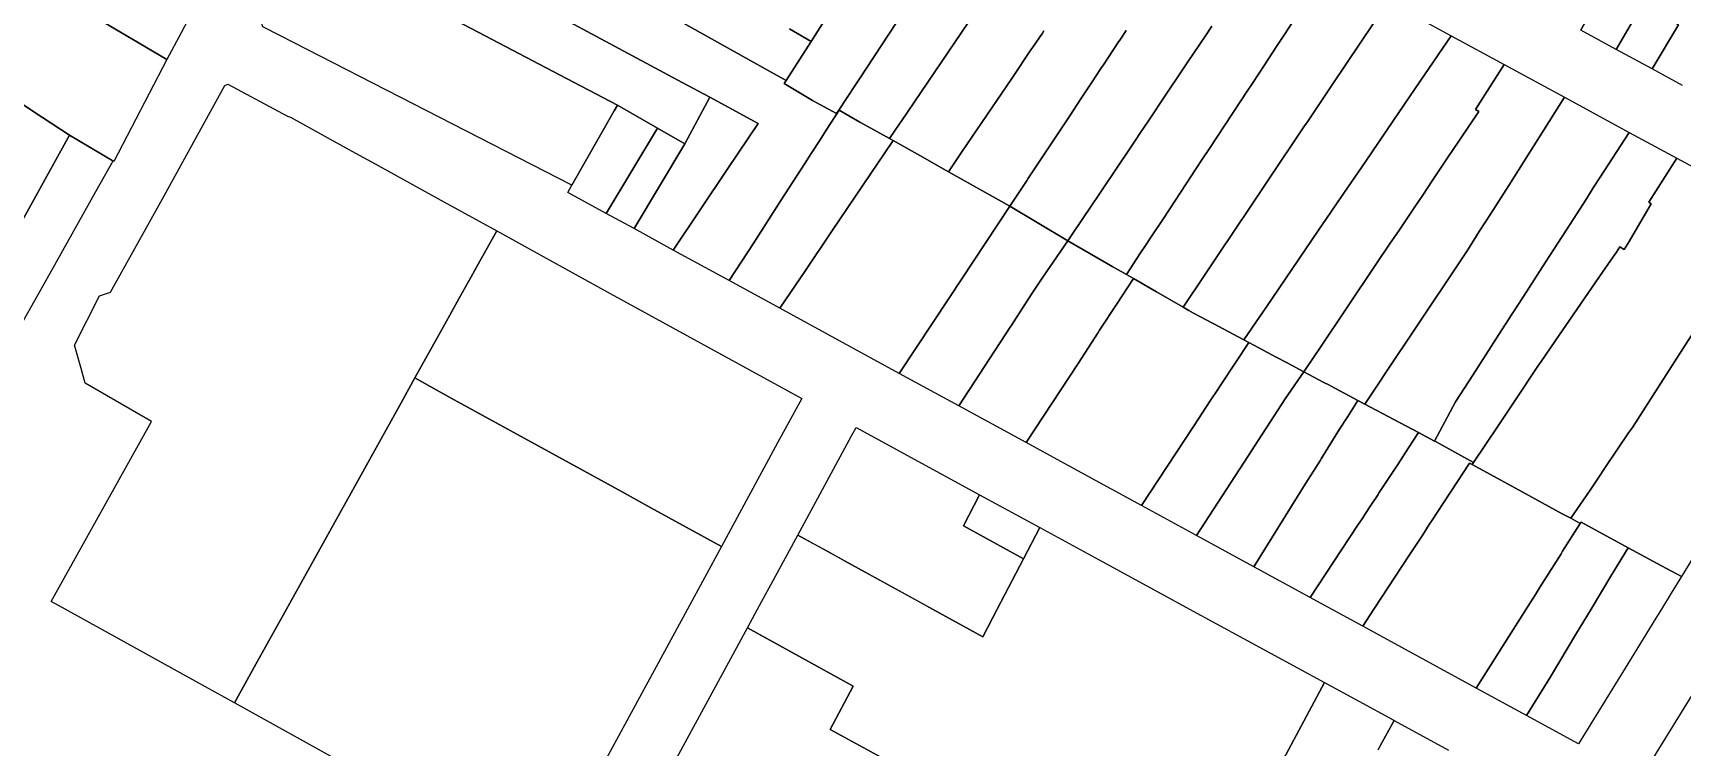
# Model space of a CAD drawing. Header units: metres. Extents: x 3 to 1005126, y 39 to 4383651.
# Drawn here: x 490939.9 to 491099.4, y 4371281.9 to 4371350.9 of the extents above; entities that cross this region are included whole.
import ezdxf

# ---------------------------------------------------------------- set-up
doc = ezdxf.new("R2010")
doc.units = ezdxf.units.M
doc.header["$MEASUREMENT"] = 0
doc.layers.add('TM_Llucmajor', color=7, linetype='Continuous')

msp = doc.modelspace()

# ---------------------------------------------------------------- linework, layer by layer
at = {"layer": 'TM_Llucmajor', "linetype": 'Continuous', "flags": 128}
for points in [[(491093.07, 4371349.35), (491089.64, 4371351.21), (491094.78, 4371360), (491096.6, 4371363.12), (491096.95, 4371363.72), (491099.88, 4371368.72), (491101.06, 4371370.75), (491101.3, 4371371.15), (491102.8, 4371373.71), (491104.9, 4371377.29), (491106.35, 4371379.77), (491107.04, 4371379.38), (491109.71, 4371377.9), (491108.22, 4371375.35), (491103.85, 4371367.85), (491103.22, 4371366.77), (491102.85, 4371366.13), (491099.96, 4371361.17), (491098.13, 4371358.04), (491095.77, 4371353.98), (491093.07, 4371349.35)], [(491096.54, 4371347.47), (491093.07, 4371349.35), (491095.77, 4371353.98), (491098.13, 4371358.04), (491099.96, 4371361.17), (491102.85, 4371366.13), (491103.22, 4371366.77), (491103.85, 4371367.85), (491108.22, 4371375.35), (491109.71, 4371377.9), (491110.83, 4371377.28), (491111.33, 4371377), (491112.4, 4371376.4), (491113.1, 4371376.01), (491111.71, 4371373.69), (491107.15, 4371366.1), (491106.05, 4371364.26), (491101.39, 4371356.49), (491100.94, 4371356.78), (491100.77, 4371356.49), (491098.4, 4371352.45), (491098.25, 4371352.19), (491099.11, 4371351.74), (491096.54, 4371347.47)], [(490979.32, 4371352.93), (490979.05, 4371352.44), (490974.93, 4371354.63), (490965.83, 4371359.48), (490968.76, 4371364.84), (490977.68, 4371359.74), (490978.04, 4371359.53), (490981.26, 4371357.69), (490981.78, 4371357.41), (490985.37, 4371355.49), (490986.55, 4371354.85), (491002.69, 4371346.17), (491005.36, 4371344.73), (491002.94, 4371340.24), (491000.31, 4371341.76), (490996.44, 4371343.98), (490990.84, 4371346.91), (490987.57, 4371348.62), (490982.95, 4371351.03), (490979.32, 4371352.93)], [(490963.82, 4371350.68), (490962.11, 4371351.56), (490961.9, 4371352.28), (490962.79, 4371353.91), (490965.83, 4371359.48), (490974.93, 4371354.63), (490979.05, 4371352.44), (490979.32, 4371352.93), (490982.95, 4371351.03), (490987.57, 4371348.62), (490990.84, 4371346.91), (490996.44, 4371343.98), (490996.12, 4371343.41), (490992.03, 4371336.22), (490963.82, 4371350.68)], [(491051.72, 4371324.11), (491051.17, 4371324.43), (491053.28, 4371327.57), (491054.83, 4371329.89), (491055.88, 4371331.46), (491057.91, 4371334.49), (491059.34, 4371336.61), (491062.92, 4371341.96), (491063.13, 4371342.27), (491065.59, 4371345.94), (491071, 4371354.01), (491077.11, 4371350.69), (491074.1, 4371346.28), (491071.48, 4371342.44), (491068.78, 4371338.47), (491066.44, 4371335.04), (491065.05, 4371333.01), (491064.28, 4371331.87), (491059.17, 4371324.38), (491058.59, 4371323.53), (491057.05, 4371321.27), (491054.07, 4371322.85), (491054, 4371322.89), (491052.18, 4371323.85), (491051.72, 4371324.11)], [(491057.52, 4371321.02), (491057.05, 4371321.27), (491058.59, 4371323.53), (491059.17, 4371324.38), (491064.28, 4371331.87), (491065.05, 4371333.01), (491066.44, 4371335.04), (491068.78, 4371338.47), (491071.48, 4371342.44), (491074.1, 4371346.28), (491077.11, 4371350.69), (491082.24, 4371347.91), (491079.46, 4371343.54), (491079.78, 4371343.34), (491077.12, 4371339.39), (491076.96, 4371339.15), (491075.27, 4371336.64), (491074.35, 4371335.27), (491073.52, 4371334.04), (491072.03, 4371331.83), (491071.21, 4371330.61), (491069.76, 4371328.46), (491064.39, 4371320.48), (491063.9, 4371319.75), (491062.85, 4371318.19), (491061.23, 4371319.05), (491060.17, 4371319.61), (491058.48, 4371320.51), (491057.52, 4371321.02)], [(491065.26, 4371316.91), (491064.8, 4371317.16), (491062.85, 4371318.19), (491063.9, 4371319.75), (491064.39, 4371320.48), (491069.76, 4371328.46), (491071.21, 4371330.61), (491072.03, 4371331.83), (491073.52, 4371334.04), (491074.35, 4371335.27), (491075.27, 4371336.64), (491076.96, 4371339.15), (491077.12, 4371339.39), (491079.78, 4371343.34), (491079.46, 4371343.54), (491082.24, 4371347.91), (491088.08, 4371344.73), (491082.67, 4371336.2), (491080.91, 4371333.43), (491079.83, 4371331.74), (491078.89, 4371330.24), (491078.59, 4371329.8), (491077.61, 4371328.33), (491070.54, 4371317.72), (491070.37, 4371317.46), (491068.76, 4371315.05), (491068.07, 4371315.42), (491065.51, 4371316.78), (491065.26, 4371316.91)], [(490943, 4371295.23), (490941.65, 4371295.98), (490951.34, 4371313.38), (490944.92, 4371317.07), (490944.53, 4371318.49), (490943.91, 4371320.76), (490946.32, 4371325.54), (490947.37, 4371325.88), (490952.26, 4371334.62), (490958.44, 4371345.88), (490958.72, 4371346.01), (490964.51, 4371342.89), (490964.8, 4371342.8), (490970.74, 4371339.52), (490972.99, 4371338.28), (490979.62, 4371334.63), (490984.75, 4371331.81), (490984.3, 4371331.01), (490983.12, 4371328.88), (490982.28, 4371327.36), (490981.13, 4371325.3), (490980.21, 4371323.65), (490978.97, 4371321.41), (490976.84, 4371317.6), (490975.51, 4371315.19), (490964.41, 4371295.23), (490961.46, 4371289.92), (490959.37, 4371286.16), (490955.65, 4371288.22), (490943, 4371295.23)], [(490940.79, 4371342.78), (490943.42, 4371341.06), (490941.74, 4371338.03), (490939.32, 4371333.66), (490937.48, 4371330.34), (490932.45, 4371321.86), (490926.61, 4371325.42), (490929.26, 4371329.95), (490931.58, 4371333.92), (490931.7, 4371334.12), (490933.46, 4371337.14), (490934.12, 4371338.26), (490936.27, 4371341.64), (490938.03, 4371344.59), (490938.89, 4371344.03), (490940.79, 4371342.78)], [(491001.84, 4371329.96), (490998.04, 4371332.03), (491002.94, 4371340.24), (491005.36, 4371344.73), (491010.06, 4371342.18), (491007.13, 4371337.83), (491001.84, 4371329.96)], [(491073.96, 4371312.3), (491071.57, 4371313.57), (491068.76, 4371315.05), (491070.37, 4371317.46), (491070.54, 4371317.72), (491077.61, 4371328.33), (491078.59, 4371329.8), (491078.89, 4371330.24), (491079.83, 4371331.74), (491080.91, 4371333.43), (491082.67, 4371336.2), (491088.08, 4371344.73), (491094.33, 4371341.34), (491091.52, 4371336.99), (491090.86, 4371335.96), (491090.19, 4371334.92), (491088.9, 4371332.91), (491087.07, 4371330.07), (491086.23, 4371328.77), (491085.14, 4371327.08), (491084.09, 4371325.45), (491083.01, 4371323.78), (491081.73, 4371321.79), (491079.19, 4371317.85), (491077.59, 4371315.37), (491077.54, 4371315.28), (491075.5, 4371311.48), (491073.96, 4371312.3)], [(490995.35, 4371333.5), (490991.64, 4371335.53), (490992.03, 4371336.22), (490996.12, 4371343.41), (490996.44, 4371343.98), (491000.31, 4371341.76), (490995.35, 4371333.5)], [(491012.14, 4371324.33), (491007.26, 4371327), (491009.62, 4371330.66), (491012.25, 4371334.74), (491014.57, 4371338.34), (491015.18, 4371339.28), (491016.05, 4371340.63), (491016.48, 4371341.3), (491016.7, 4371341.65), (491017.88, 4371343.47), (491019.88, 4371342.34), (491020.3, 4371342.11), (491022.76, 4371340.73), (491023.1, 4371340.54), (491022.18, 4371339.18), (491021.7, 4371338.46), (491017.17, 4371331.78), (491014.62, 4371327.99), (491012.14, 4371324.33)], [(490947.61, 4371338.56), (490945.93, 4371335.58), (490941.5, 4371327.7), (490937.47, 4371320.53), (490935.5, 4371320), (490932.45, 4371321.86), (490937.48, 4371330.34), (490939.32, 4371333.66), (490941.74, 4371338.03), (490943.42, 4371341.06), (490947.62, 4371338.57), (490947.61, 4371338.56)], [(490998.04, 4371332.03), (490995.35, 4371333.5), (491000.31, 4371341.76), (491002.94, 4371340.24), (490998.04, 4371332.03)], [(491079.28, 4371309.4), (491075.66, 4371311.4), (491075.5, 4371311.48), (491077.54, 4371315.28), (491077.59, 4371315.37), (491079.19, 4371317.85), (491081.73, 4371321.79), (491083.01, 4371323.78), (491084.09, 4371325.45), (491085.14, 4371327.08), (491086.23, 4371328.77), (491087.07, 4371330.07), (491088.9, 4371332.91), (491090.19, 4371334.92), (491090.86, 4371335.96), (491091.52, 4371336.99), (491094.33, 4371341.34), (491098.93, 4371338.84), (491096.91, 4371335.66), (491096.23, 4371334.59), (491096.45, 4371334.42), (491094.91, 4371331.79), (491094.32, 4371330.79), (491093.86, 4371330), (491093.43, 4371330.26), (491093.09, 4371329.76), (491092.77, 4371329.3), (491092.27, 4371328.57), (491091.76, 4371327.83), (491088.27, 4371322.75), (491087.14, 4371321.11), (491085.8, 4371319.17), (491085.5, 4371318.72), (491083.33, 4371315.48), (491081.65, 4371312.97), (491079.28, 4371309.4)], [(491023.7, 4371318.03), (491012.14, 4371324.33), (491014.62, 4371327.99), (491017.17, 4371331.78), (491021.7, 4371338.46), (491022.18, 4371339.18), (491023.1, 4371340.54), (491025.68, 4371339.09), (491028.46, 4371337.53), (491034.4, 4371334.2), (491028.56, 4371325.37), (491023.7, 4371318.03)], [(491029.48, 4371314.88), (491023.7, 4371318.03), (491028.56, 4371325.37), (491034.4, 4371334.2), (491040.03, 4371330.85), (491037.52, 4371327.23), (491036.43, 4371325.58), (491034.52, 4371322.63), (491034.44, 4371322.51), (491029.48, 4371314.88)], [(491006.49, 4371301.28), (490999.65, 4371305.04), (490996.88, 4371306.56), (490980.65, 4371315.48), (490978.91, 4371316.43), (490976.84, 4371317.6), (490978.97, 4371321.41), (490980.21, 4371323.65), (490981.13, 4371325.3), (490982.28, 4371327.36), (490983.12, 4371328.88), (490984.3, 4371331.01), (490984.75, 4371331.81), (490988.95, 4371329.49), (490995.74, 4371325.75), (491014.26, 4371315.61), (491011.93, 4371311.32), (491006.49, 4371301.28)], [(491035.98, 4371311.34), (491029.48, 4371314.88), (491034.44, 4371322.51), (491034.52, 4371322.63), (491036.43, 4371325.58), (491037.52, 4371327.23), (491040.03, 4371330.85), (491044.38, 4371328.34), (491045.68, 4371327.59), (491046.36, 4371327.2), (491045.27, 4371325.53), (491044.79, 4371324.79), (491043.09, 4371322.2), (491042.94, 4371321.97), (491041, 4371319), (491035.98, 4371311.34)], [(491047.14, 4371305.26), (491041.69, 4371308.23), (491035.98, 4371311.34), (491041, 4371319), (491042.94, 4371321.97), (491043.09, 4371322.2), (491044.79, 4371324.79), (491045.27, 4371325.53), (491046.36, 4371327.2), (491047.98, 4371326.27), (491048.59, 4371325.92), (491051.17, 4371324.43), (491051.72, 4371324.11), (491052.18, 4371323.85), (491054, 4371322.89), (491054.07, 4371322.85), (491057.05, 4371321.27), (491057.52, 4371321.02), (491056.34, 4371319.22), (491054.64, 4371316.64), (491054.53, 4371316.47), (491053.79, 4371315.36), (491052.24, 4371313), (491052.1, 4371312.79), (491047.14, 4371305.26)], [(491052.46, 4371302.36), (491047.14, 4371305.26), (491052.1, 4371312.79), (491052.24, 4371313), (491053.79, 4371315.36), (491054.53, 4371316.47), (491054.64, 4371316.64), (491056.34, 4371319.22), (491057.52, 4371321.02), (491058.48, 4371320.51), (491060.17, 4371319.61), (491061.23, 4371319.05), (491062.85, 4371318.19), (491061.05, 4371315.57), (491059.27, 4371312.84), (491058.78, 4371312.07), (491057.43, 4371310), (491052.46, 4371302.36)], [(491003.21, 4371295.23), (490989.29, 4371269.58), (490984.36, 4371272.31), (490959.37, 4371286.16), (490961.46, 4371289.92), (490964.41, 4371295.23), (490975.51, 4371315.19), (490976.84, 4371317.6), (490978.91, 4371316.43), (490980.65, 4371315.48), (490996.88, 4371306.56), (490999.65, 4371305.04), (491006.49, 4371301.28), (491003.21, 4371295.23)], [(491058.01, 4371299.33), (491052.46, 4371302.36), (491057.43, 4371310), (491058.78, 4371312.07), (491059.27, 4371312.84), (491061.05, 4371315.57), (491062.85, 4371318.19), (491064.8, 4371317.16), (491065.26, 4371316.91), (491065.51, 4371316.78), (491068.07, 4371315.42), (491067.1, 4371313.87), (491066.31, 4371312.62), (491064.53, 4371309.76), (491064.45, 4371309.64), (491062.83, 4371307.04), (491058.01, 4371299.33)], [(491063.46, 4371296.36), (491058.01, 4371299.33), (491062.83, 4371307.04), (491064.45, 4371309.64), (491064.53, 4371309.76), (491066.31, 4371312.62), (491067.1, 4371313.87), (491068.07, 4371315.42), (491068.76, 4371315.05), (491071.57, 4371313.57), (491073.96, 4371312.3), (491072.99, 4371310.83), (491071.95, 4371309.23), (491070.09, 4371306.41), (491070.03, 4371306.32), (491069.31, 4371305.23), (491068.82, 4371304.48), (491068.48, 4371303.96), (491068.05, 4371303.31), (491063.46, 4371296.36)], [(491026.93, 4371295.23), (491013.89, 4371302.39), (491019.08, 4371311.98), (491019.52, 4371312.79), (491020.3, 4371312.37), (491031.47, 4371306.29), (491029.93, 4371303.3), (491035.73, 4371300.1), (491033.19, 4371295.23), (491031.79, 4371292.56), (491026.93, 4371295.23)], [(491065.54, 4371295.23), (491063.46, 4371296.36), (491068.05, 4371303.31), (491068.48, 4371303.96), (491068.82, 4371304.48), (491069.31, 4371305.23), (491070.03, 4371306.32), (491070.09, 4371306.41), (491071.95, 4371309.23), (491072.99, 4371310.83), (491073.96, 4371312.3), (491075.5, 4371311.48), (491075.66, 4371311.4), (491079.28, 4371309.4), (491079.14, 4371309.2), (491078.89, 4371309.34), (491077.12, 4371306.64), (491076.98, 4371306.43), (491075.2, 4371303.72), (491074.99, 4371303.4), (491074.35, 4371302.42), (491073.72, 4371301.46), (491073.08, 4371300.49), (491069.63, 4371295.23), (491068.55, 4371293.59), (491065.54, 4371295.23)], [(491079.53, 4371287.6), (491068.55, 4371293.59), (491069.63, 4371295.23), (491073.08, 4371300.49), (491073.72, 4371301.46), (491074.35, 4371302.42), (491074.99, 4371303.4), (491075.2, 4371303.72), (491076.98, 4371306.43), (491077.12, 4371306.64), (491078.89, 4371309.34), (491079.14, 4371309.2), (491083.99, 4371306.57), (491087.86, 4371304.46), (491088.69, 4371304.01), (491089.6, 4371303.52), (491088.57, 4371301.89), (491087.89, 4371300.82), (491087.74, 4371300.59), (491086.12, 4371298.01), (491085.66, 4371297.29), (491085.26, 4371296.65), (491084.52, 4371295.49), (491084.36, 4371295.23), (491082.08, 4371291.63), (491079.53, 4371287.6)], [(491035.73, 4371300.1), (491029.93, 4371303.3), (491031.47, 4371306.29), (491037.3, 4371303.12), (491035.73, 4371300.1)], [(491084.4, 4371284.94), (491079.53, 4371287.6), (491082.08, 4371291.63), (491084.36, 4371295.23), (491084.52, 4371295.49), (491085.26, 4371296.65), (491085.66, 4371297.29), (491086.12, 4371298.01), (491087.74, 4371300.59), (491087.89, 4371300.82), (491088.57, 4371301.89), (491089.6, 4371303.52), (491089.68, 4371303.64), (491094.24, 4371301.17), (491093.27, 4371299.58), (491092.56, 4371298.42), (491090.64, 4371295.23), (491089.24, 4371292.89), (491086.71, 4371288.69), (491084.4, 4371284.94)], [(491094.19, 4371289.94), (491089.43, 4371282.2), (491084.4, 4371284.94), (491086.71, 4371288.69), (491089.24, 4371292.89), (491090.64, 4371295.23), (491092.56, 4371298.42), (491093.27, 4371299.58), (491094.24, 4371301.17), (491097.04, 4371299.65), (491099.39, 4371298.38), (491098.39, 4371296.76), (491097.45, 4371295.23), (491096.9, 4371294.34), (491094.19, 4371289.94)], [(491102.86, 4371274.86), (491095.66, 4371278.78), (491095.6, 4371279.07), (491100.17, 4371286.48), (491105.56, 4371295.23), (491105.63, 4371295.35), (491105.84, 4371295.23), (491112.53, 4371291.49), (491109.78, 4371286.88), (491108.65, 4371284.98), (491106.85, 4371281.97), (491106.82, 4371281.91), (491105.13, 4371278.91), (491104.73, 4371278.19), (491102.86, 4371274.86)], [(491022.35, 4371280.68), (491021.52, 4371279.19), (491019.25, 4371275.12), (491019.16, 4371274.95), (491017.19, 4371271.41), (491016.44, 4371270.07), (491015.69, 4371268.71), (491014.12, 4371265.9), (491009.8, 4371258.13), (490994.92, 4371266.44), (490994.72, 4371267.13), (491009.01, 4371293.41), (491019.23, 4371287.78), (491017.02, 4371283.6), (491022.35, 4371280.68)]]:
    msp.add_lwpolyline(points, close=True, dxfattribs=at)
for points in [[(490939.2, 4371371.03), (490941.9, 4371369.35), (490942.39, 4371369.04), (490945.3, 4371367.11), (490944.97, 4371366.48), (490946.68, 4371365.4), (490949.54, 4371363.6), (490958.07, 4371358.24), (490955.54, 4371353.47), (490954.21, 4371350.98), (490952.84, 4371348.4), (490950.17, 4371349.97), (490943.97, 4371353.6), (490944.09, 4371353.83), (490940.45, 4371356.01), (490940.16, 4371356.18), (490935.04, 4371359.22)], [(490935.04, 4371359.22), (490940.16, 4371356.18), (490940.45, 4371356.01), (490944.09, 4371353.83), (490943.97, 4371353.6), (490950.17, 4371349.97), (490952.84, 4371348.4), (490947.71, 4371338.52), (490943.42, 4371341.06), (490940.79, 4371342.78), (490938.89, 4371344.03)], [(491099.5, 4371345.87), (491096.54, 4371347.47), (491099.11, 4371351.74), (491098.25, 4371352.19), (491098.4, 4371352.45), (491100.77, 4371356.49)], [(490999.55, 4371353.75), (491010.73, 4371347.48), (491012.76, 4371346.34), (491012.58, 4371346.05), (491015.32, 4371344.43), (491017.64, 4371343.17), (491017.85, 4371343.49), (491017.85, 4371343.49), (491017.88, 4371343.47), (491016.7, 4371341.65), (491016.48, 4371341.3), (491016.05, 4371340.63), (491015.18, 4371339.28), (491014.57, 4371338.34), (491012.25, 4371334.74), (491009.62, 4371330.66), (491007.26, 4371327), (491001.84, 4371329.96), (491007.13, 4371337.83), (491010.06, 4371342.18), (491005.36, 4371344.73), (491002.69, 4371346.17), (490986.55, 4371354.85)], [(491013.07, 4371351.36), (491015.17, 4371350.14), (491014.08, 4371348.42), (491012.76, 4371346.34), (491012.76, 4371346.34), (491010.73, 4371347.48), (490999.55, 4371353.75)], [(491024.11, 4371353), (491019.85, 4371346.5), (491019.48, 4371345.94), (491017.85, 4371343.49), (491017.64, 4371343.17), (491015.32, 4371344.43), (491012.58, 4371346.05), (491012.76, 4371346.34), (491014.08, 4371348.42), (491015.17, 4371350.14), (491017.85, 4371354.37)], [(491017.85, 4371354.37), (491015.17, 4371350.14), (491015.17, 4371350.14), (491013.07, 4371351.36)], [(491071, 4371354.01), (491065.59, 4371345.94), (491063.13, 4371342.27), (491062.92, 4371341.96), (491059.34, 4371336.61), (491057.91, 4371334.49), (491055.88, 4371331.46), (491054.83, 4371329.89), (491053.28, 4371327.57), (491051.17, 4371324.43), (491048.59, 4371325.92), (491047.98, 4371326.27), (491046.36, 4371327.2), (491046.36, 4371327.2), (491045.68, 4371327.59), (491047.06, 4371329.68), (491047.41, 4371330.21), (491048.09, 4371331.24), (491049.26, 4371333.01), (491052.02, 4371337.2), (491052.25, 4371337.55), (491052.57, 4371338.03), (491052.86, 4371338.48), (491053.05, 4371338.77), (491053.71, 4371339.77), (491057.44, 4371345.41), (491057.79, 4371345.94), (491058.6, 4371347.17), (491060.22, 4371349.63), (491062.18, 4371352.6)], [(491031.01, 4371352.91), (491023.88, 4371342.38), (491023.8, 4371342.26), (491022.76, 4371340.73), (491020.3, 4371342.11), (491019.88, 4371342.34), (491017.88, 4371343.47), (491017.85, 4371343.49), (491019.48, 4371345.94), (491019.85, 4371346.5), (491024.11, 4371353)], [(491037.7, 4371351.16), (491037.55, 4371350.94), (491036.62, 4371349.58), (491036.45, 4371349.32), (491034.58, 4371346.56), (491029.77, 4371339.47), (491028.46, 4371337.53), (491025.68, 4371339.09), (491023.1, 4371340.54), (491023.1, 4371340.54), (491022.76, 4371340.73), (491023.8, 4371342.26), (491023.88, 4371342.38), (491031.01, 4371352.91)], [(491062.18, 4371352.6), (491060.22, 4371349.63), (491058.6, 4371347.17), (491057.79, 4371345.94), (491057.44, 4371345.41), (491053.71, 4371339.77), (491053.05, 4371338.77), (491052.86, 4371338.48), (491052.57, 4371338.03), (491052.25, 4371337.55), (491052.02, 4371337.2), (491049.26, 4371333.01), (491048.09, 4371331.24), (491047.41, 4371330.21), (491047.06, 4371329.68), (491045.68, 4371327.59), (491044.38, 4371328.34), (491044.38, 4371328.34), (491040.03, 4371330.85), (491041.73, 4371333.38), (491042.01, 4371333.8), (491046.04, 4371339.81), (491046.68, 4371340.77), (491046.93, 4371341.14), (491047.54, 4371342.04), (491047.68, 4371342.25), (491048.4, 4371343.33), (491048.96, 4371344.16), (491051.64, 4371348.16), (491053.34, 4371350.69), (491053.96, 4371351.61)], [(491045.66, 4371351.2), (491045.04, 4371350.27), (491044.91, 4371350.08), (491043.45, 4371347.86), (491043.21, 4371347.5), (491042.29, 4371346.12), (491042.1, 4371345.83), (491041.28, 4371344.58), (491040.2, 4371342.95), (491036.15, 4371336.83), (491036.07, 4371336.71), (491035.62, 4371336.04), (491034.4, 4371334.2), (491034.4, 4371334.2), (491028.46, 4371337.53), (491029.77, 4371339.47), (491034.58, 4371346.56), (491036.45, 4371349.32), (491036.62, 4371349.58), (491037.55, 4371350.94), (491037.7, 4371351.16)], [(491053.96, 4371351.61), (491053.34, 4371350.69), (491051.64, 4371348.16), (491048.96, 4371344.16), (491048.4, 4371343.33), (491047.68, 4371342.25), (491047.54, 4371342.04), (491046.93, 4371341.14), (491046.68, 4371340.77), (491046.04, 4371339.81), (491042.01, 4371333.8), (491041.73, 4371333.38), (491040.03, 4371330.85), (491040.03, 4371330.85), (491034.4, 4371334.2), (491035.62, 4371336.04), (491036.07, 4371336.71), (491036.15, 4371336.83), (491040.2, 4371342.95), (491041.28, 4371344.58), (491042.1, 4371345.83), (491042.29, 4371346.12), (491043.21, 4371347.5), (491043.45, 4371347.86), (491044.91, 4371350.08), (491045.04, 4371350.27), (491045.66, 4371351.2)], [(491100.34, 4371321.66), (491097.91, 4371317.88), (491094.65, 4371312.81), (491094.28, 4371312.28), (491092.01, 4371308.92), (491091.32, 4371307.89), (491090.54, 4371306.74), (491088.69, 4371304.01), (491087.86, 4371304.46), (491083.99, 4371306.57), (491083.99, 4371306.57), (491079.14, 4371309.2), (491079.28, 4371309.4), (491081.65, 4371312.97), (491083.33, 4371315.48), (491085.5, 4371318.72), (491085.8, 4371319.17), (491087.14, 4371321.11), (491088.27, 4371322.75), (491091.76, 4371327.83), (491092.27, 4371328.57), (491092.77, 4371329.3), (491093.09, 4371329.76), (491093.43, 4371330.26), (491093.86, 4371330), (491094.32, 4371330.79), (491094.91, 4371331.79), (491096.45, 4371334.42), (491096.23, 4371334.59), (491096.91, 4371335.66), (491098.93, 4371338.84), (491108.18, 4371333.87)], [(491101.79, 4371302.3), (491099.39, 4371298.38), (491097.04, 4371299.65), (491094.24, 4371301.17), (491089.68, 4371303.64), (491089.6, 4371303.52), (491089.6, 4371303.52), (491088.69, 4371304.01), (491090.54, 4371306.74), (491091.32, 4371307.89), (491092.01, 4371308.92), (491094.28, 4371312.28), (491094.65, 4371312.81), (491097.91, 4371317.88), (491100.34, 4371321.66)], [(491022.35, 4371280.68), (491017.02, 4371283.6), (491019.23, 4371287.78), (491009.01, 4371293.41), (491010, 4371295.23), (491011.9, 4371298.72), (491013.89, 4371302.39), (491014.9, 4371301.84), (491016.81, 4371300.79), (491018.4, 4371299.91), (491018.4, 4371299.91), (491025.54, 4371295.99), (491026.93, 4371295.23), (491031.79, 4371292.56), (491033.19, 4371295.23), (491035.73, 4371300.1), (491037.3, 4371303.12), (491042.97, 4371300.04), (491048.73, 4371296.9), (491051.8, 4371295.23), (491064.84, 4371288.14), (491060.63, 4371280.25)], [(491060.63, 4371280.25), (491064.84, 4371288.14), (491071.48, 4371284.53), (491071.6, 4371284.46), (491070.25, 4371282.01), (491070.03, 4371281.61)], [(491070.03, 4371281.61), (491070.25, 4371282.01), (491071.6, 4371284.46), (491076.86, 4371281.59)]]:
    msp.add_lwpolyline(points, dxfattribs=at)

doc.saveas('drawing.dxf')
